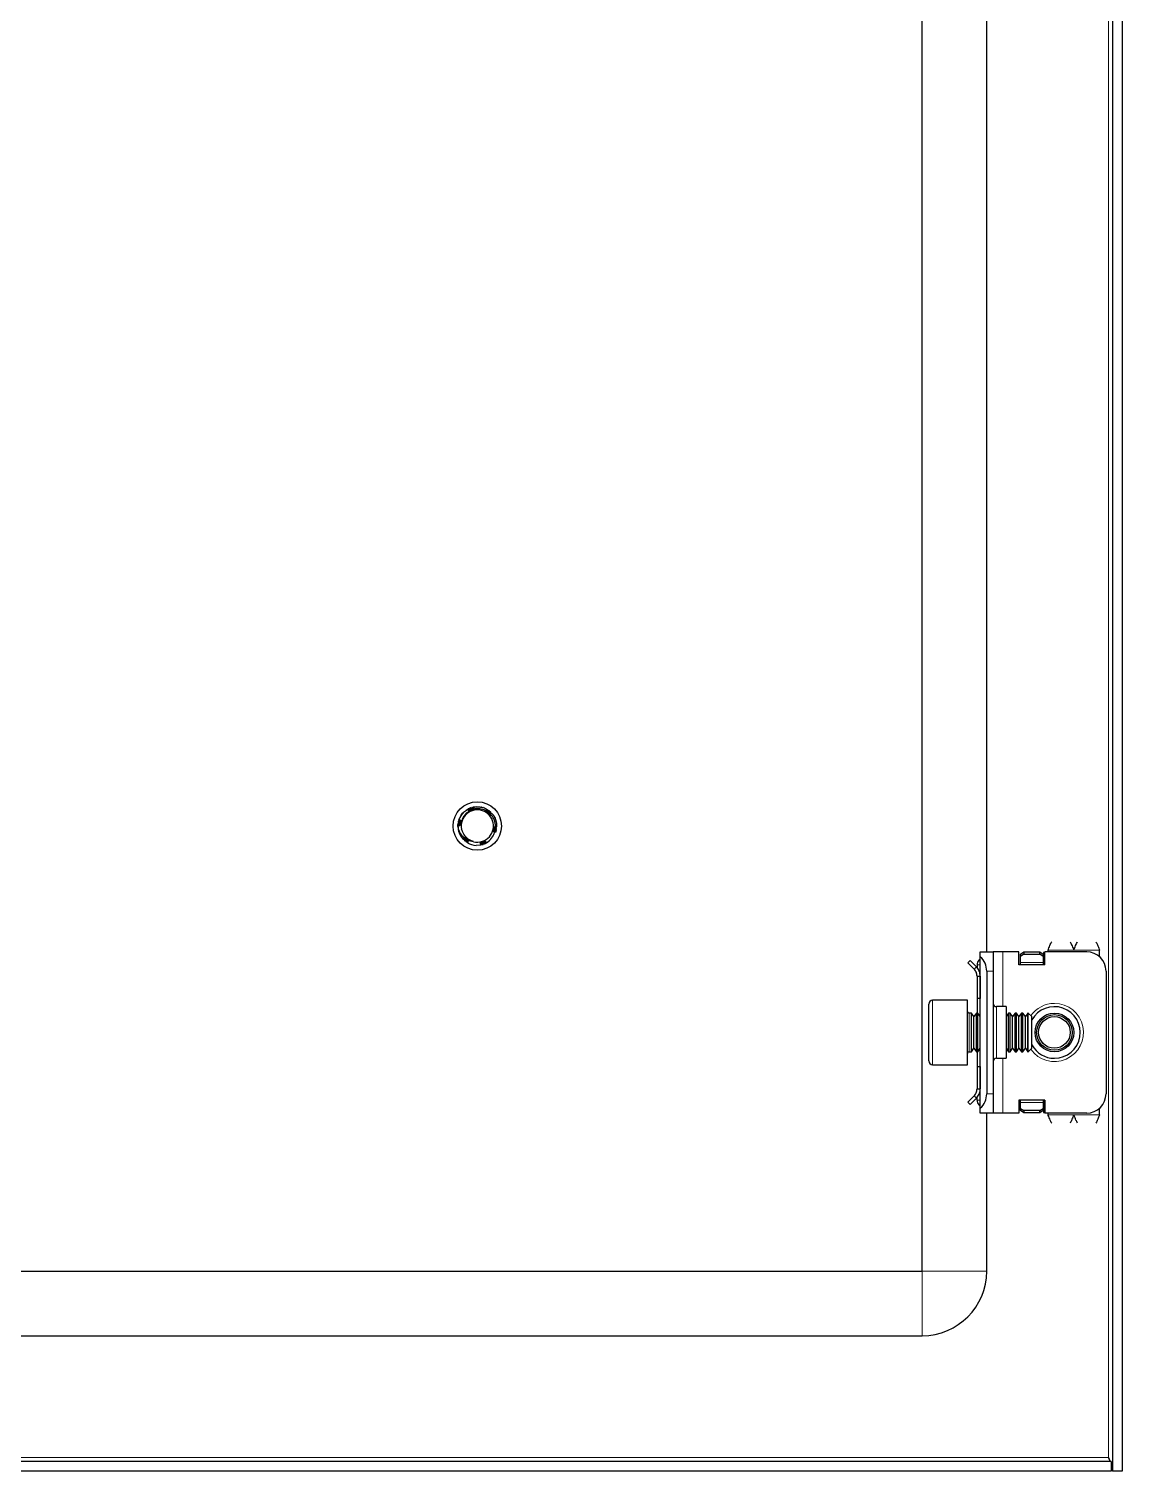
# Model space of a CAD drawing. Header units: millimetres. Extents: x 171 to 1290, y -693 to 1285.
# Drawn here: x 1119.9 to 1289.4, y -590.9 to -367.3 of the extents above; entities that cross this region are included whole.
import ezdxf

# ---------------------------------------------------------------- set-up
doc = ezdxf.new("R2010")
doc.units = ezdxf.units.MM

msp = doc.modelspace()

# ---------------------------------------------------------------- linework, layer by layer
at = {"color": 7, "linetype": 'Continuous', "lineweight": 25}
for p, q in [((1287.94, 1170.09), (1287.94, -590.91)), ((1289.44, 1170.09), (1289.44, -590.91)), ((1258.44, -559.91), (1258.44, 1139.09)), ((1268.44, -510.41), (1268.44, -35.41)), ((1186.66, -489.79), (1186.76, -489.61)), ((1186.67, -489.79), (1186.77, -489.6)), ((1187.17, -488.94), (1187.34, -488.82)), ((1187.9, -488.33), (1188.17, -488.21)), ((1188.84, -487.97), (1188.8, -487.98)), ((1188.99, -487.95), (1189.17, -487.92)), ((1189.98, -487.96), (1189.94, -487.95)), ((1190.16, -488), (1190.11, -487.99)), ((1190.34, -488.05), (1190.29, -488.03)), ((1190.51, -488.11), (1190.47, -488.09)), ((1190.87, -488.27), (1190.83, -488.25)), ((1190.87, -488.27), (1190.87, -488.38)), ((1190.87, -488.27), (1191.01, -488.39)), ((1191.05, -488.38), (1191.01, -488.35)), ((1191.22, -488.49), (1191.18, -488.47)), ((1191.38, -488.62), (1191.34, -488.59)), ((1191.53, -488.76), (1191.5, -488.73)), ((1191.66, -488.9), (1191.63, -488.86)), ((1186.44, -490.71), (1186.51, -490.4)), ((1186.44, -490.71), (1186.44, -490.76)), ((1186.44, -490.91), (1186.44, -490.91)), ((1186.47, -490.51), (1186.46, -490.56)), ((1186.5, -490.3), (1186.49, -490.35)), ((1186.55, -490.11), (1186.53, -490.16)), ((1186.6, -489.93), (1186.59, -489.97)), ((1187.15, -491.78), (1186.98, -491.37)), ((1192.25, -489.87), (1192.25, -489.86)), ((1192.35, -491.61), (1192.28, -491.85)), ((1192.31, -490.05), (1192.3, -490)), ((1192.3, -491.8), (1192.32, -491.76)), ((1192.36, -490.22), (1192.35, -490.18)), ((1192.35, -491.61), (1192.37, -491.57)), ((1192.4, -490.41), (1192.39, -490.36)), ((1192.4, -491.41), (1192.4, -491.37)), ((1192.44, -490.8), (1192.41, -491.04)), ((1192.42, -490.6), (1192.42, -490.55)), ((1192.42, -491.21), (1192.43, -491.16)), ((1192.44, -490.8), (1192.43, -490.75)), ((1192.44, -491), (1192.44, -490.95)), ((1187.28, -492.99), (1187.16, -492.86)), ((1187.17, -492.87), (1187.18, -492.89)), ((1187.28, -492.99), (1187.31, -493.02)), ((1187.42, -493.13), (1187.46, -493.16)), ((1187.58, -493.26), (1187.62, -493.29)), ((1187.74, -493.38), (1187.78, -493.41)), ((1189.24, -493.9), (1189.99, -493.83)), ((1190.13, -493.83), (1190.17, -493.82)), ((1190.32, -493.78), (1190.37, -493.76)), ((1190.51, -493.71), (1190.56, -493.69)), ((1190.89, -493.54), (1190.66, -493.62)), ((1190.7, -493.63), (1190.75, -493.61)), ((1191.06, -493.43), (1190.86, -493.55)), ((1190.88, -493.47), (1190.93, -493.51)), ((1190.89, -493.54), (1190.93, -493.51)), ((1265.88, -511.77), (1265.52, -512.12)), ((1266.85, -512.75), (1265.88, -511.77)), ((1267.23, -511.7), (1267.44, -511.5)), ((1267.44, -510.41), (1269.44, -510.41)), ((1267.44, -511.17), (1267.44, -510.41)), ((1267.44, -534.65), (1267.44, -511.17)), ((1269.44, -510.41), (1269.44, -513.41)), ((1270.94, -510.41), (1269.44, -510.41)), ((1273.44, -510.41), (1270.94, -510.41)), ((1273.44, -512.41), (1273.44, -510.41)), ((1273.69, -510.79), (1274.19, -510.43)), ((1274.19, -510.79), (1273.69, -511.14)), ((1273.69, -511.14), (1273.69, -510.79)), ((1273.69, -512.06), (1273.69, -511.14)), ((1274.19, -510.43), (1274.19, -510.79)), ((1274.19, -510.43), (1276.69, -510.43)), ((1274.19, -510.79), (1276.69, -510.79)), ((1276.69, -510.79), (1276.69, -510.43)), ((1276.69, -510.43), (1277.19, -510.79)), ((1277.19, -511.14), (1276.69, -510.79)), ((1277.19, -510.79), (1277.19, -511.14)), ((1277.19, -511.14), (1277.19, -512.06)), ((1277.24, -510.53), (1277.24, -512.41)), ((1277.44, -510.53), (1277.24, -510.53)), ((1277.44, -512.41), (1277.44, -510.41)), ((1283.94, -510.41), (1277.44, -510.41)), ((1277.94, -510.41), (1277.94, -510.16)), ((1285.94, -511.17), (1285.94, -510.16)), ((1266.5, -513.1), (1265.52, -512.12)), ((1266.5, -513.1), (1266.85, -512.75)), ((1266.94, -512.41), (1266.94, -512.8)), ((1266.94, -514.16), (1267.44, -514.16)), ((1266.94, -514.16), (1266.94, -517.66)), ((1267.44, -514.16), (1267.44, -517.66)), ((1268.44, -513.41), (1268.44, -532.41)), ((1269.44, -513.41), (1269.44, -532.41)), ((1277.44, -512.41), (1273.44, -512.41)), ((1273.69, -512.41), (1273.69, -512.06)), ((1277.19, -512.06), (1277.19, -512.41)), ((1286.94, -513.41), (1286.94, -532.41)), ((1259.44, -520.54), (1259.44, -518.51)), ((1265.44, -517.91), (1260.04, -517.91)), ((1265.44, -520.22), (1265.44, -517.91)), ((1267.44, -517.66), (1266.94, -517.66)), ((1266.94, -517.66), (1266.94, -519.91)), ((1259.44, -527.31), (1259.44, -520.54)), ((1265.44, -527.91), (1265.44, -520.22)), ((1266.05, -519.91), (1265.69, -519.91)), ((1266.44, -520.46), (1266.05, -519.91)), ((1266.05, -525.44), (1266.05, -519.91)), ((1266.83, -519.91), (1266.44, -520.46)), ((1266.44, -524.97), (1266.44, -520.46)), ((1267.05, -519.91), (1266.83, -519.91)), ((1266.83, -525.44), (1266.83, -519.91)), ((1267.44, -520.46), (1267.05, -519.91)), ((1267.05, -525.44), (1267.05, -519.91)), ((1271.44, -518.91), (1269.94, -518.91)), ((1271.44, -518.91), (1271.44, -526.91)), ((1271.83, -519.91), (1271.44, -520.46)), ((1272.05, -519.91), (1271.83, -519.91)), ((1271.83, -525.44), (1271.83, -519.91)), ((1272.44, -520.46), (1272.05, -519.91)), ((1272.05, -525.44), (1272.05, -519.91)), ((1272.83, -519.91), (1272.44, -520.46)), ((1272.44, -524.97), (1272.44, -520.46)), ((1273.05, -519.91), (1272.83, -519.91)), ((1272.83, -525.44), (1272.83, -519.91)), ((1273.44, -520.46), (1273.05, -519.91)), ((1273.05, -525.44), (1273.05, -519.91)), ((1273.83, -519.91), (1273.44, -520.46)), ((1273.44, -524.97), (1273.44, -520.46)), ((1274.05, -519.91), (1273.83, -519.91)), ((1273.83, -525.44), (1273.83, -519.91)), ((1274.44, -520.46), (1274.05, -519.91)), ((1274.05, -525.44), (1274.05, -519.91)), ((1274.83, -519.91), (1274.44, -520.46)), ((1274.44, -524.97), (1274.44, -520.46)), ((1274.88, -519.91), (1274.83, -519.91)), ((1274.83, -525.44), (1274.83, -519.91)), ((1275.44, -520.46), (1274.88, -519.91)), ((1274.88, -521.29), (1274.88, -519.91)), ((1275.44, -521.59), (1275.44, -520.46)), ((1274.88, -525.91), (1274.88, -521.29)), ((1275.44, -525.36), (1275.44, -521.59)), ((1266.05, -525.91), (1266.44, -525.36)), ((1266.44, -525.36), (1266.44, -524.97)), ((1266.44, -525.36), (1266.83, -525.91)), ((1267.05, -525.91), (1267.44, -525.36)), ((1271.44, -525.36), (1271.83, -525.91)), ((1272.05, -525.91), (1272.44, -525.36)), ((1272.44, -525.36), (1272.44, -524.97)), ((1272.44, -525.36), (1272.83, -525.91)), ((1273.05, -525.91), (1273.44, -525.36)), ((1273.44, -525.36), (1273.44, -524.97)), ((1273.44, -525.36), (1273.83, -525.91)), ((1274.05, -525.91), (1274.44, -525.36)), ((1274.44, -525.36), (1274.44, -524.97)), ((1274.44, -525.36), (1274.83, -525.91)), ((1274.88, -525.91), (1275.44, -525.36)), ((1265.69, -525.91), (1266.05, -525.91)), ((1266.05, -525.91), (1266.05, -525.44)), ((1266.83, -525.91), (1266.83, -525.44)), ((1266.83, -525.91), (1267.05, -525.91)), ((1266.94, -525.91), (1266.94, -528.16)), ((1267.05, -525.91), (1267.05, -525.44)), ((1269.94, -526.91), (1271.44, -526.91)), ((1271.83, -525.91), (1271.83, -525.44)), ((1271.83, -525.91), (1272.05, -525.91)), ((1272.05, -525.91), (1272.05, -525.44)), ((1272.83, -525.91), (1272.83, -525.44)), ((1272.83, -525.91), (1273.05, -525.91)), ((1273.05, -525.91), (1273.05, -525.44)), ((1273.83, -525.91), (1273.83, -525.44)), ((1273.83, -525.91), (1274.05, -525.91)), ((1274.05, -525.91), (1274.05, -525.44)), ((1274.83, -525.91), (1274.83, -525.44)), ((1274.83, -525.91), (1274.88, -525.91)), ((1260.04, -527.91), (1265.44, -527.91)), ((1266.94, -528.16), (1267.44, -528.16)), ((1266.94, -528.16), (1266.94, -531.66)), ((1267.44, -528.16), (1267.44, -531.66)), ((1266.94, -531.66), (1267.44, -531.66)), ((1266.5, -532.72), (1265.52, -533.7)), ((1265.88, -534.05), (1265.52, -533.7)), ((1266.85, -533.07), (1265.88, -534.05)), ((1266.5, -532.72), (1266.85, -533.07)), ((1266.94, -533.41), (1266.94, -532.95)), ((1267.44, -534.32), (1267.23, -534.12)), ((1269.44, -532.41), (1269.44, -535.41)), ((1277.44, -533.41), (1273.44, -533.41)), ((1273.44, -533.41), (1273.44, -535.41)), ((1273.69, -533.76), (1273.69, -533.41)), ((1273.69, -534.68), (1273.69, -533.76)), ((1277.19, -533.41), (1277.19, -533.76)), ((1277.19, -533.76), (1277.19, -534.68)), ((1277.24, -533.41), (1277.24, -535.29)), ((1277.44, -533.41), (1277.44, -535.41)), ((1267.44, -535.41), (1267.44, -534.65)), ((1269.44, -535.41), (1267.44, -535.41)), ((1268.44, -559.91), (1268.44, -535.41)), ((1270.94, -535.41), (1269.44, -535.41)), ((1273.44, -535.41), (1270.94, -535.41)), ((1273.69, -534.68), (1274.19, -535.03)), ((1273.69, -535.03), (1273.69, -534.68)), ((1274.19, -535.38), (1273.69, -535.03)), ((1276.69, -535.03), (1274.19, -535.03)), ((1274.19, -535.03), (1274.19, -535.38)), ((1276.69, -535.38), (1274.19, -535.38)), ((1276.69, -535.03), (1277.19, -534.68)), ((1276.69, -535.38), (1276.69, -535.03)), ((1277.19, -535.03), (1276.69, -535.38)), ((1277.19, -534.68), (1277.19, -535.03)), ((1277.24, -535.29), (1277.44, -535.29)), ((1283.94, -535.41), (1277.44, -535.41)), ((1277.94, -535.66), (1277.94, -535.41)), ((1285.94, -535.66), (1285.94, -534.65)), ((974.44, -559.91), (1258.44, -559.91)), ((974.44, -569.91), (1258.44, -569.91)), ((1287.74, -589.41), (945.14, -589.41)), ((1287.34, -588.81), (1287.58, -589.41)), ((1287.74, -589.41), (1287.74, -590.91)), ((1287.74, -590.91), (945.14, -590.91)), ((1289.44, -590.91), (1287.94, -590.91))]:
    msp.add_line(p, q, dxfattribs=at)
at = {"color": 8, "linetype": 'Continuous', "lineweight": 18}
for p, q in [((1287.34, 1167.99), (1287.34, -588.81)), ((1267.44, -511.91), (1267.23, -511.7)), ((1270.94, -510.41), (1270.94, -518.91)), ((1277.94, -510.16), (1281.94, -510.16)), ((1285.94, -510.16), (1281.94, -510.16)), ((1267.44, -512.41), (1266.94, -512.41)), ((1269.44, -513.41), (1268.44, -513.41)), ((1277.19, -512.06), (1273.69, -512.06)), ((1260.04, -517.91), (1260.04, -520.22)), ((1260.04, -520.22), (1260.04, -527.91)), ((1265.69, -519.91), (1265.69, -525.91)), ((1269.94, -518.91), (1269.94, -526.91)), ((1270.94, -526.91), (1270.94, -535.41)), ((1267.44, -533.41), (1266.94, -533.41)), ((1267.44, -533.91), (1267.23, -534.12)), ((1268.44, -532.41), (1269.44, -532.41)), ((1273.69, -533.76), (1277.19, -533.76)), ((1281.94, -535.66), (1277.94, -535.66)), ((1285.94, -535.66), (1281.94, -535.66)), ((1258.44, -559.91), (1258.44, -569.91)), ((1258.44, -559.91), (1268.44, -559.91)), ((1287.34, -588.81), (945.54, -588.81))]:
    msp.add_line(p, q, dxfattribs=at)
at = {"color": 7, "linetype": 'Continuous', "lineweight": 25}
for centre, radius in [((1189.44, -490.91), 3.75), ((1278.94, -522.91), 3), ((1278.94, -522.91), 2.76), ((1278.94, -522.91), 2.45)]:
    msp.add_circle(centre, radius, dxfattribs=at)
for centre, radius, start, end in [((1189.44, -490.91), 2.5, 108.5944, 168.5944), ((1189.44, -490.91), 2.5, 48.5944, 108.5944), ((1189.44, -490.91), 2.5, 348.5944, 48.5944), ((1189.44, -490.91), 3, 180, 220.7437), ((1189.44, -490.91), 2.5, 168.5944, 190.5165), ((1189.44, -490.91), 2.5, 288.5944, 348.5944), ((1189.44, -490.91), 3, 239.9286, 266.2193), ((1189.44, -490.91), 2.5, 255.8881, 288.5944), ((1267.94, -512.41), 1, 135, 180), ((1265.44, -513.41), 3, 360, 48.1897), ((1283.94, -513.41), 3, 360, 90), ((1260.04, -518.51), 0.6, 90, 180), ((1269.94, -518.41), 0.5, 180, 270), ((1265.69, -519.66), 0.25, 180, 270), ((1278.94, -522.91), 4, 270, 151.045), ((1278.94, -522.91), 4, 208.955, 270), ((1260.04, -527.31), 0.6, 180, 270), ((1265.69, -526.16), 0.25, 90, 180), ((1269.94, -527.41), 0.5, 90, 180), ((1267.94, -533.41), 1, 180, 225), ((1265.44, -532.41), 3, 311.8103, 360), ((1283.94, -532.41), 3, 270, 360), ((1258.44, -559.91), 10, 270, 0)]:
    msp.add_arc(centre, radius, start, end, dxfattribs=at)
at = {"color": 8, "linetype": 'Continuous', "lineweight": 18}
for start, end in [(215.4622, 90), (90, 144.5378)]:
    msp.add_arc((1278.94, -522.91), 4.5, start, end, dxfattribs=at)
at = {"color": 7, "linetype": 'Continuous', "lineweight": 25}
for points, knots in [([(1186.6, -489.93), (1186.81, -489.5), (1187.13, -488.86), (1187.71, -488.46), (1187.92, -488.33)], [0, 0, 0, 0, 0.657042, 1, 1, 1, 1]), ([(1186.68, -489.8), (1186.69, -489.74), (1186.72, -489.61), (1186.79, -489.5), (1186.82, -489.44)], [0, 0, 0, 0, 0.462482, 1, 1, 1, 1]), ([(1186.81, -489.52), (1186.83, -489.45), (1186.91, -489.24), (1187.08, -489.08), (1187.19, -488.97)], [0, 0, 0, 0, 0.333789, 1, 1, 1, 1]), ([(1186.89, -489.39), (1186.91, -489.34), (1187.01, -489.04), (1187.26, -488.83), (1187.46, -488.65)], [0, 0, 0, 0, 0.171865, 1, 1, 1, 1]), ([(1188.28, -488.55), (1188.21, -488.59), (1187.89, -488.77), (1187.4, -489.24), (1187.09, -489.82), (1187, -490.16), (1186.99, -490.22)], [0, 0, 0, 0, 0.104785, 0.513079, 0.918136, 1, 1, 1, 1]), ([(1187.17, -488.94), (1187.17, -488.95), (1187.15, -488.97), (1187.14, -488.99), (1187.13, -489)], [0, 0, 0, 0, 0.296796, 1, 1, 1, 1]), ([(1187.3, -488.81), (1187.29, -488.81), (1187.28, -488.82), (1187.27, -488.84), (1187.27, -488.84)], [0, 0, 0, 0, 0.4842322, 1, 1, 1, 1]), ([(1187.43, -488.68), (1187.43, -488.69), (1187.41, -488.7), (1187.4, -488.71), (1187.4, -488.71)], [0, 0, 0, 0, 0.485158, 1, 1, 1, 1]), ([(1187.58, -488.56), (1187.57, -488.56), (1187.56, -488.57), (1187.55, -488.58), (1187.54, -488.59)], [0, 0, 0, 0, 0.484546, 1, 1, 1, 1]), ([(1187.73, -488.44), (1187.73, -488.45), (1187.71, -488.46), (1187.7, -488.46), (1187.69, -488.47)], [0, 0, 0, 0, 0.482687, 1, 1, 1, 1]), ([(1187.73, -488.44), (1187.74, -488.43), (1187.79, -488.4), (1187.85, -488.38), (1187.89, -488.36)], [0, 0, 0, 0, 0.230751, 1, 1, 1, 1]), ([(1187.9, -488.33), (1187.89, -488.34), (1187.88, -488.35), (1187.87, -488.35), (1187.86, -488.36)], [0, 0, 0, 0, 0.480194, 1, 1, 1, 1]), ([(1187.9, -488.33), (1187.93, -488.35), (1187.99, -488.39), (1188.06, -488.46), (1188.1, -488.51), (1188.11, -488.53)], [0, 0, 0, 0, 0.362858, 0.693435, 1, 1, 1, 1]), ([(1188.26, -488.59), (1188.25, -488.59), (1188.21, -488.58), (1188.14, -488.55), (1188.06, -488.5), (1187.98, -488.43), (1187.94, -488.36), (1187.92, -488.33)], [0, 0, 0, 0, 0.084477, 0.253367, 0.470159, 0.686909, 1, 1, 1, 1]), ([(1188.08, -488.23), (1188.07, -488.24), (1188.06, -488.25), (1188.04, -488.25), (1188.04, -488.26)], [0, 0, 0, 0, 0.477867, 1, 1, 1, 1]), ([(1188.19, -488.54), (1188.19, -488.52), (1188.18, -488.47), (1188.15, -488.4), (1188.1, -488.32), (1188.06, -488.28), (1188.04, -488.26)], [0, 0, 0, 0, 0.154183, 0.462567, 0.728091, 1, 1, 1, 1]), ([(1188.08, -488.23), (1188.11, -488.26), (1188.17, -488.29), (1188.23, -488.37), (1188.28, -488.45), (1188.31, -488.51), (1188.31, -488.55), (1188.31, -488.56)], [0, 0, 0, 0, 0.260762, 0.494805, 0.723794, 0.94279, 1, 1, 1, 1]), ([(1188.27, -488.15), (1188.26, -488.15), (1188.25, -488.16), (1188.23, -488.16), (1188.22, -488.17)], [0, 0, 0, 0, 0.4764859, 1, 1, 1, 1]), ([(1188.36, -488.56), (1188.36, -488.55), (1188.36, -488.49), (1188.35, -488.41), (1188.32, -488.32), (1188.28, -488.24), (1188.24, -488.19), (1188.22, -488.17)], [0, 0, 0, 0, 0.114393, 0.350182, 0.585971, 0.790611, 1, 1, 1, 1]), ([(1188.27, -488.15), (1188.29, -488.14), (1188.35, -488.11), (1188.42, -488.1), (1188.46, -488.09)], [0, 0, 0, 0, 0.301025, 1, 1, 1, 1]), ([(1188.27, -488.15), (1188.3, -488.17), (1188.35, -488.22), (1188.4, -488.29), (1188.44, -488.38), (1188.46, -488.46), (1188.47, -488.52), (1188.46, -488.56), (1188.46, -488.57)], [0, 0, 0, 0, 0.218347, 0.41099, 0.598711, 0.777744, 0.945667, 1, 1, 1, 1]), ([(1188.64, -488.54), (1188.63, -488.54), (1188.58, -488.56), (1188.5, -488.57), (1188.4, -488.57), (1188.33, -488.56), (1188.29, -488.55), (1188.28, -488.55)], [0, 0, 0, 0, 0.099011, 0.388276, 0.61301, 0.895384, 1, 1, 1, 1]), ([(1188.46, -488.07), (1188.45, -488.08), (1188.44, -488.08), (1188.42, -488.09), (1188.41, -488.09)], [0, 0, 0, 0, 0.476579, 1, 1, 1, 1]), ([(1188.49, -488.57), (1188.49, -488.57), (1188.51, -488.53), (1188.51, -488.46), (1188.51, -488.36), (1188.5, -488.26), (1188.47, -488.17), (1188.43, -488.12), (1188.41, -488.09)], [0, 0, 0, 0, 0.019058, 0.219488, 0.419831, 0.620151, 0.807785, 1, 1, 1, 1]), ([(1188.46, -488.07), (1188.49, -488.1), (1188.53, -488.15), (1188.58, -488.23), (1188.6, -488.32), (1188.61, -488.4), (1188.61, -488.47), (1188.59, -488.51), (1188.59, -488.53)], [0, 0, 0, 0, 0.213002, 0.396975, 0.575181, 0.744364, 0.902779, 1, 1, 1, 1]), ([(1188.65, -488.01), (1188.65, -488.02), (1188.63, -488.02), (1188.62, -488.02), (1188.61, -488.03)], [0, 0, 0, 0, 0.4789775, 1, 1, 1, 1]), ([(1188.61, -488.53), (1188.62, -488.5), (1188.65, -488.45), (1188.66, -488.36), (1188.67, -488.27), (1188.66, -488.16), (1188.63, -488.08), (1188.61, -488.03)], [0, 0, 0, 0, 0.147065, 0.321231, 0.495346, 0.669443, 1, 1, 1, 1]), ([(1188.91, -488.31), (1188.9, -488.32), (1188.88, -488.37), (1188.82, -488.45), (1188.72, -488.51), (1188.66, -488.53), (1188.64, -488.54)], [0, 0, 0, 0, 0.153621, 0.528305, 0.811762, 1, 1, 1, 1]), ([(1188.65, -488.01), (1188.67, -488.04), (1188.71, -488.1), (1188.74, -488.19), (1188.75, -488.27), (1188.75, -488.35), (1188.73, -488.43), (1188.71, -488.48), (1188.69, -488.51), (1188.68, -488.52)], [0, 0, 0, 0, 0.195461, 0.359649, 0.517607, 0.666788, 0.806268, 0.936243, 1, 1, 1, 1]), ([(1188.73, -488.47), (1188.73, -488.47), (1188.76, -488.43), (1188.79, -488.34), (1188.82, -488.23), (1188.82, -488.14), (1188.82, -488.06), (1188.8, -488.01), (1188.8, -487.98)], [0, 0, 0, 0, 0.001313, 0.309582, 0.493731, 0.677835, 0.837663, 1, 1, 1, 1]), ([(1188.76, -488.48), (1188.79, -488.46), (1188.84, -488.42), (1188.88, -488.35), (1188.9, -488.32), (1188.91, -488.31)], [0, 0, 0, 0, 0.41332, 0.833507, 1, 1, 1, 1]), ([(1188.84, -487.97), (1188.85, -488), (1188.88, -488.05), (1188.89, -488.13), (1188.89, -488.22), (1188.88, -488.29), (1188.85, -488.38), (1188.8, -488.44), (1188.77, -488.47)], [0, 0, 0, 0, 0.162579, 0.32416, 0.478216, 0.623372, 0.759205, 1, 1, 1, 1]), ([(1188.84, -487.97), (1188.87, -487.96), (1189.19, -487.9), (1189.83, -487.89), (1190.49, -488.07), (1190.82, -488.25), (1190.89, -488.28)], [0, 0, 0, 0, 0.044285, 0.46488, 0.894202, 1, 1, 1, 1]), ([(1190.88, -488.59), (1190.82, -488.56), (1190.49, -488.38), (1189.82, -488.2), (1189.2, -488.23), (1188.91, -488.31), (1188.91, -488.31)], [0, 0, 0, 0, 0.102158, 0.551599, 0.99962, 1, 1, 1, 1]), ([(1189.27, -487.94), (1189.34, -487.93), (1189.51, -487.9), (1189.68, -487.92), (1189.78, -487.93)], [0, 0, 0, 0, 0.399625, 1, 1, 1, 1]), ([(1189.93, -487.97), (1189.98, -487.97), (1190.14, -487.98), (1190.28, -488.03), (1190.37, -488.06)], [0, 0, 0, 0, 0.3533163, 1, 1, 1, 1]), ([(1190.81, -488.57), (1190.8, -488.56), (1190.8, -488.53), (1190.81, -488.46), (1190.84, -488.37), (1190.87, -488.31), (1190.89, -488.28)], [0, 0, 0, 0, 0.058255, 0.305509, 0.64716, 1, 1, 1, 1]), ([(1191.09, -489.03), (1191.08, -489.03), (1191.05, -488.99), (1191, -488.93), (1190.95, -488.85), (1190.91, -488.76), (1190.89, -488.67), (1190.89, -488.62), (1190.88, -488.59)], [0, 0, 0, 0, 0.066273, 0.267344, 0.423096, 0.618734, 0.814089, 1, 1, 1, 1]), ([(1190.89, -488.59), (1190.91, -488.57), (1190.94, -488.52), (1190.98, -488.44), (1191, -488.38), (1191.01, -488.35)], [0, 0, 0, 0, 0.351509, 0.671861, 1, 1, 1, 1]), ([(1191.05, -488.38), (1191.04, -488.41), (1191.04, -488.48), (1191.01, -488.58), (1190.97, -488.66), (1190.93, -488.71), (1190.91, -488.73), (1190.91, -488.73)], [0, 0, 0, 0, 0.275174, 0.522846, 0.765225, 0.99702, 1, 1, 1, 1]), ([(1190.92, -488.78), (1190.93, -488.77), (1190.97, -488.75), (1191.04, -488.7), (1191.1, -488.63), (1191.15, -488.55), (1191.17, -488.49), (1191.18, -488.47)], [0, 0, 0, 0, 0.084965, 0.329338, 0.573716, 0.784411, 1, 1, 1, 1]), ([(1191.22, -488.49), (1191.21, -488.53), (1191.2, -488.6), (1191.16, -488.69), (1191.11, -488.76), (1191.05, -488.82), (1191, -488.86), (1190.97, -488.87), (1190.97, -488.87)], [0, 0, 0, 0, 0.222831, 0.420099, 0.612409, 0.79585, 0.967895, 1, 1, 1, 1]), ([(1190.98, -488.9), (1190.98, -488.9), (1191.02, -488.89), (1191.08, -488.86), (1191.17, -488.81), (1191.24, -488.75), (1191.3, -488.67), (1191.33, -488.62), (1191.34, -488.59)], [0, 0, 0, 0, 0.002693, 0.20821, 0.413641, 0.619057, 0.807274, 1, 1, 1, 1]), ([(1191.38, -488.62), (1191.37, -488.66), (1191.35, -488.72), (1191.3, -488.8), (1191.24, -488.87), (1191.18, -488.92), (1191.12, -488.96), (1191.08, -488.96), (1191.07, -488.96)], [0, 0, 0, 0, 0.219212, 0.409339, 0.593597, 0.768568, 0.932394, 1, 1, 1, 1]), ([(1191.08, -488.99), (1191.12, -488.98), (1191.18, -488.97), (1191.27, -488.93), (1191.36, -488.88), (1191.44, -488.81), (1191.48, -488.76), (1191.5, -488.73)], [0, 0, 0, 0, 0.190996, 0.383798, 0.576553, 0.78528, 1, 1, 1, 1]), ([(1191.54, -489.11), (1191.53, -489.12), (1191.51, -489.13), (1191.45, -489.15), (1191.36, -489.16), (1191.26, -489.14), (1191.16, -489.09), (1191.11, -489.05), (1191.09, -489.03)], [0, 0, 0, 0, 0.045866, 0.230744, 0.387461, 0.658246, 0.861978, 1, 1, 1, 1]), ([(1191.53, -488.76), (1191.52, -488.79), (1191.49, -488.85), (1191.43, -488.92), (1191.36, -488.98), (1191.29, -489.02), (1191.22, -489.04), (1191.17, -489.04), (1191.15, -489.04)], [0, 0, 0, 0, 0.211659, 0.390361, 0.562352, 0.724819, 0.876696, 1, 1, 1, 1]), ([(1191.17, -489.06), (1191.18, -489.06), (1191.25, -489.07), (1191.35, -489.05), (1191.46, -489.01), (1191.55, -488.95), (1191.6, -488.9), (1191.63, -488.86)], [0, 0, 0, 0, 0.046579, 0.362688, 0.551736, 0.740753, 1, 1, 1, 1]), ([(1191.18, -489.1), (1191.21, -489.11), (1191.27, -489.13), (1191.36, -489.14), (1191.45, -489.13), (1191.51, -489.12), (1191.54, -489.11)], [0, 0, 0, 0, 0.251795, 0.502165, 0.752314, 1, 1, 1, 1]), ([(1191.66, -488.9), (1191.65, -488.92), (1191.61, -488.97), (1191.55, -489.03), (1191.48, -489.07), (1191.41, -489.1), (1191.33, -489.12), (1191.27, -489.12), (1191.23, -489.11), (1191.22, -489.1)], [0, 0, 0, 0, 0.169226, 0.337427, 0.497935, 0.649179, 0.790582, 0.922688, 1, 1, 1, 1]), ([(1192.27, -490.95), (1192.27, -490.88), (1192.25, -490.48), (1192.08, -489.81), (1191.71, -489.34), (1191.54, -489.11)], [0, 0, 0, 0, 0.108003, 0.585763, 1, 1, 1, 1]), ([(1191.66, -488.9), (1191.79, -489.05), (1192.07, -489.4), (1192.36, -490.06), (1192.41, -490.57), (1192.44, -490.82)], [0, 0, 0, 0, 0.274163, 0.639603, 1, 1, 1, 1]), ([(1191.75, -489.03), (1191.79, -489.07), (1191.93, -489.2), (1192.02, -489.37), (1192.09, -489.5)], [0, 0, 0, 0, 0.2887074, 1, 1, 1, 1]), ([(1192.13, -489.61), (1192.15, -489.64), (1192.24, -489.78), (1192.28, -489.94), (1192.32, -490.07)], [0, 0, 0, 0, 0.192577, 1, 1, 1, 1]), ([(1186.44, -490.92), (1186.44, -490.87), (1186.43, -490.79), (1186.45, -490.71), (1186.46, -490.69)], [0, 0, 0, 0, 0.6598587, 1, 1, 1, 1]), ([(1186.93, -490.62), (1186.92, -490.63), (1186.91, -490.67), (1186.86, -490.72), (1186.81, -490.77), (1186.75, -490.82), (1186.67, -490.86), (1186.58, -490.89), (1186.51, -490.91), (1186.46, -490.91), (1186.44, -490.91)], [0, 0, 0, 0, 0.060221, 0.18113, 0.301988, 0.42281, 0.589437, 0.75603, 0.87711, 1, 1, 1, 1]), ([(1186.44, -490.71), (1186.48, -490.7), (1186.54, -490.67), (1186.64, -490.65), (1186.73, -490.65), (1186.81, -490.67), (1186.86, -490.69), (1186.88, -490.7)], [0, 0, 0, 0, 0.2350388, 0.4455322, 0.6512681, 0.8478535, 1, 1, 1, 1]), ([(1186.8, -490.78), (1186.77, -490.77), (1186.71, -490.75), (1186.62, -490.74), (1186.53, -490.74), (1186.47, -490.76), (1186.44, -490.76)], [0, 0, 0, 0, 0.237597, 0.516729, 0.755527, 1, 1, 1, 1]), ([(1186.44, -490.92), (1186.47, -490.9), (1186.53, -490.87), (1186.62, -490.84), (1186.68, -490.84), (1186.71, -490.84)], [0, 0, 0, 0, 0.371226, 0.708872, 1, 1, 1, 1]), ([(1187.37, -492.69), (1187.34, -492.67), (1187.1, -492.45), (1186.75, -491.99), (1186.51, -491.38), (1186.46, -491.03), (1186.44, -490.91)], [0, 0, 0, 0, 0.050685, 0.485619, 0.826643, 1, 1, 1, 1]), ([(1186.9, -490.67), (1186.88, -490.65), (1186.82, -490.61), (1186.73, -490.57), (1186.64, -490.55), (1186.55, -490.54), (1186.49, -490.55), (1186.46, -490.56)], [0, 0, 0, 0, 0.189173, 0.404697, 0.62022, 0.807935, 1, 1, 1, 1]), ([(1186.47, -490.51), (1186.5, -490.5), (1186.56, -490.47), (1186.66, -490.47), (1186.75, -490.48), (1186.83, -490.5), (1186.89, -490.53), (1186.92, -490.56), (1186.93, -490.57)], [0, 0, 0, 0, 0.214065, 0.402363, 0.585629, 0.760234, 0.923894, 1, 1, 1, 1]), ([(1186.96, -490.56), (1186.95, -490.55), (1186.92, -490.51), (1186.86, -490.46), (1186.77, -490.41), (1186.68, -490.37), (1186.59, -490.35), (1186.52, -490.35), (1186.49, -490.35)], [0, 0, 0, 0, 0.069872, 0.258455, 0.446951, 0.635422, 0.81547, 1, 1, 1, 1]), ([(1186.5, -490.3), (1186.51, -490.25), (1186.52, -490.17), (1186.56, -490.1), (1186.57, -490.07)], [0, 0, 0, 0, 0.657988, 1, 1, 1, 1]), ([(1186.5, -490.3), (1186.54, -490.3), (1186.6, -490.28), (1186.7, -490.29), (1186.78, -490.31), (1186.86, -490.35), (1186.92, -490.39), (1186.95, -490.42), (1186.96, -490.44)], [0, 0, 0, 0, 0.208898, 0.388587, 0.562428, 0.727295, 0.881578, 1, 1, 1, 1]), ([(1186.97, -490.41), (1186.95, -490.39), (1186.92, -490.35), (1186.86, -490.29), (1186.79, -490.24), (1186.71, -490.2), (1186.62, -490.17), (1186.56, -490.16), (1186.53, -490.16)], [0, 0, 0, 0, 0.137266, 0.30795, 0.478578, 0.649185, 0.822833, 1, 1, 1, 1]), ([(1186.55, -490.11), (1186.58, -490.11), (1186.64, -490.11), (1186.72, -490.12), (1186.8, -490.15), (1186.87, -490.2), (1186.93, -490.25), (1186.97, -490.3), (1186.99, -490.34), (1186.99, -490.36)], [0, 0, 0, 0, 0.165667, 0.330522, 0.488809, 0.638525, 0.778629, 0.909213, 1, 1, 1, 1]), ([(1186.97, -490.27), (1186.96, -490.26), (1186.94, -490.22), (1186.89, -490.15), (1186.82, -490.08), (1186.74, -490.03), (1186.66, -489.99), (1186.61, -489.98), (1186.59, -489.97)], [0, 0, 0, 0, 0.076151, 0.276704, 0.47712, 0.677473, 0.837574, 1, 1, 1, 1]), ([(1186.6, -489.93), (1186.63, -489.93), (1186.69, -489.94), (1186.77, -489.97), (1186.84, -490.01), (1186.9, -490.07), (1186.94, -490.12), (1186.97, -490.19), (1186.99, -490.24), (1187, -490.28), (1187, -490.29)], [0, 0, 0, 0, 0.1540267, 0.3070949, 0.4528616, 0.5901228, 0.718565, 0.8388555, 0.9524699, 1, 1, 1, 1]), ([(1186.93, -490.58), (1186.92, -490.68), (1186.91, -490.95), (1186.95, -491.21), (1186.98, -491.37)], [0, 0, 0, 0, 0.408521, 1, 1, 1, 1]), ([(1186.99, -490.42), (1186.99, -490.42), (1186.98, -490.47), (1186.96, -490.52), (1186.93, -490.57), (1186.93, -490.58)], [0, 0, 0, 0, 0.157682, 0.80304, 1, 1, 1, 1]), ([(1186.99, -490.22), (1186.99, -490.25), (1187, -490.32), (1186.99, -490.38), (1186.99, -490.42)], [0, 0, 0, 0, 0.544473, 1, 1, 1, 1]), ([(1188.43, -493.14), (1188.36, -493.11), (1188.04, -492.95), (1187.52, -492.53), (1187.27, -492.03), (1187.15, -491.78)], [0, 0, 0, 0, 0.130652, 0.560007, 1, 1, 1, 1]), ([(1191.87, -491.48), (1191.88, -491.51), (1191.89, -491.57), (1191.93, -491.66), (1191.98, -491.73), (1192.04, -491.8), (1192.09, -491.85), (1192.13, -491.87), (1192.14, -491.88)], [0, 0, 0, 0, 0.182737, 0.363423, 0.543947, 0.724373, 0.904747, 1, 1, 1, 1]), ([(1192.14, -491.88), (1192.14, -491.88), (1192.11, -491.87), (1192.05, -491.84), (1191.99, -491.79), (1191.94, -491.74), (1191.9, -491.66), (1191.88, -491.56), (1191.88, -491.46), (1191.89, -491.41), (1191.89, -491.4)], [0, 0, 0, 0, 0.022761, 0.192243, 0.346896, 0.477535, 0.588677, 0.783334, 0.968624, 1, 1, 1, 1]), ([(1192.3, -491.8), (1192.27, -491.8), (1192.21, -491.8), (1192.13, -491.77), (1192.06, -491.74), (1191.99, -491.69), (1191.94, -491.63), (1191.9, -491.57), (1191.88, -491.53), (1191.88, -491.5), (1191.88, -491.5)], [0, 0, 0, 0, 0.1598118, 0.3187112, 0.4706482, 0.6140129, 0.7481309, 0.8733873, 0.9910826, 1, 1, 1, 1]), ([(1191.89, -491.4), (1191.9, -491.37), (1191.92, -491.3), (1191.97, -491.2), (1192.04, -491.11), (1192.1, -491.05), (1192.17, -491), (1192.23, -490.97), (1192.27, -490.95), (1192.27, -490.95)], [0, 0, 0, 0, 0.125166, 0.336769, 0.488675, 0.640371, 0.791962, 0.943503, 1, 1, 1, 1]), ([(1191.89, -491.45), (1191.9, -491.47), (1191.93, -491.51), (1191.98, -491.58), (1192.06, -491.65), (1192.14, -491.7), (1192.23, -491.74), (1192.29, -491.75), (1192.32, -491.76)], [0, 0, 0, 0, 0.112687, 0.266978, 0.464332, 0.661607, 0.829157, 1, 1, 1, 1]), ([(1192.35, -491.61), (1192.32, -491.62), (1192.25, -491.63), (1192.16, -491.61), (1192.08, -491.59), (1192.01, -491.55), (1191.95, -491.5), (1191.92, -491.46), (1191.9, -491.44)], [0, 0, 0, 0, 0.207037, 0.38272, 0.55212, 0.712365, 0.86221, 1, 1, 1, 1]), ([(1192.4, -491.41), (1192.36, -491.42), (1192.3, -491.44), (1192.2, -491.44), (1192.11, -491.43), (1192.03, -491.4), (1191.97, -491.36), (1191.93, -491.32), (1191.92, -491.31)], [0, 0, 0, 0, 0.205811, 0.38496, 0.558827, 0.724121, 0.878934, 1, 1, 1, 1]), ([(1191.93, -491.36), (1191.95, -491.38), (1192, -491.43), (1192.08, -491.49), (1192.17, -491.53), (1192.26, -491.56), (1192.33, -491.56), (1192.37, -491.57)], [0, 0, 0, 0, 0.183111, 0.381533, 0.579913, 0.787111, 1, 1, 1, 1]), ([(1191.96, -491.23), (1191.99, -491.25), (1192.04, -491.29), (1192.13, -491.33), (1192.22, -491.36), (1192.31, -491.37), (1192.37, -491.37), (1192.4, -491.37)], [0, 0, 0, 0, 0.19243, 0.403622, 0.614801, 0.805152, 1, 1, 1, 1]), ([(1192.42, -491.21), (1192.39, -491.22), (1192.33, -491.25), (1192.23, -491.26), (1192.14, -491.26), (1192.05, -491.23), (1192, -491.22), (1191.98, -491.2), (1191.98, -491.2)], [0, 0, 0, 0, 0.227908, 0.430276, 0.627707, 0.816134, 0.99284, 1, 1, 1, 1]), ([(1192.04, -491.11), (1192.05, -491.11), (1192.08, -491.13), (1192.16, -491.16), (1192.25, -491.18), (1192.34, -491.18), (1192.4, -491.17), (1192.43, -491.16)], [0, 0, 0, 0, 0.050156, 0.304513, 0.55888, 0.776903, 1, 1, 1, 1]), ([(1192.44, -491), (1192.4, -491.02), (1192.34, -491.05), (1192.25, -491.07), (1192.16, -491.08), (1192.11, -491.07), (1192.09, -491.07)], [0, 0, 0, 0, 0.293779, 0.558982, 0.818494, 1, 1, 1, 1]), ([(1192.21, -490.98), (1192.23, -490.98), (1192.28, -490.99), (1192.35, -490.98), (1192.41, -490.96), (1192.44, -490.95)], [0, 0, 0, 0, 0.236131, 0.613435, 1, 1, 1, 1]), ([(1192.31, -491.74), (1192.31, -491.76), (1192.3, -491.83), (1192.27, -491.88), (1192.26, -491.91)], [0, 0, 0, 0, 0.405617, 1, 1, 1, 1]), ([(1192.33, -490.17), (1192.34, -490.21), (1192.4, -490.36), (1192.42, -490.52), (1192.43, -490.64)], [0, 0, 0, 0, 0.28291, 1, 1, 1, 1]), ([(1187.17, -492.87), (1187.18, -492.84), (1187.21, -492.8), (1187.28, -492.74), (1187.33, -492.71), (1187.36, -492.69), (1187.37, -492.69)], [0, 0, 0, 0, 0.315056, 0.630194, 0.945514, 1, 1, 1, 1]), ([(1187.73, -492.74), (1187.7, -492.73), (1187.64, -492.72), (1187.56, -492.72), (1187.48, -492.73), (1187.39, -492.75), (1187.29, -492.8), (1187.22, -492.85), (1187.18, -492.89)], [0, 0, 0, 0, 0.149407, 0.278563, 0.407661, 0.536722, 0.727045, 1, 1, 1, 1]), ([(1187.28, -492.99), (1187.29, -492.96), (1187.32, -492.91), (1187.38, -492.85), (1187.45, -492.8), (1187.52, -492.76), (1187.59, -492.74), (1187.67, -492.73), (1187.72, -492.74), (1187.74, -492.75)], [0, 0, 0, 0, 0.159446, 0.318034, 0.469983, 0.61348, 0.747649, 0.872856, 1, 1, 1, 1]), ([(1187.79, -492.79), (1187.79, -492.79), (1187.75, -492.79), (1187.69, -492.8), (1187.6, -492.81), (1187.52, -492.85), (1187.44, -492.89), (1187.37, -492.95), (1187.33, -493), (1187.31, -493.02)], [0, 0, 0, 0, 0.018281, 0.175639, 0.332896, 0.490097, 0.647274, 0.821632, 1, 1, 1, 1]), ([(1187.37, -492.69), (1187.39, -492.69), (1187.43, -492.68), (1187.52, -492.67), (1187.61, -492.68), (1187.7, -492.72), (1187.78, -492.77), (1187.87, -492.86), (1187.94, -492.97), (1187.96, -493.06), (1187.97, -493.1)], [0, 0, 0, 0, 0.073646, 0.169563, 0.351373, 0.438893, 0.519676, 0.682906, 0.8512, 1, 1, 1, 1]), ([(1187.42, -493.13), (1187.43, -493.1), (1187.46, -493.03), (1187.51, -492.95), (1187.57, -492.89), (1187.64, -492.85), (1187.71, -492.82), (1187.77, -492.8), (1187.8, -492.8), (1187.81, -492.8)], [0, 0, 0, 0, 0.198035, 0.367663, 0.531495, 0.686664, 0.831818, 0.981917, 1, 1, 1, 1]), ([(1187.87, -492.87), (1187.86, -492.87), (1187.82, -492.88), (1187.74, -492.9), (1187.65, -492.95), (1187.57, -493.01), (1187.51, -493.08), (1187.47, -493.13), (1187.46, -493.16)], [0, 0, 0, 0, 0.0505, 0.241124, 0.431653, 0.622154, 0.808692, 1, 1, 1, 1]), ([(1187.58, -493.26), (1187.58, -493.23), (1187.6, -493.16), (1187.64, -493.07), (1187.7, -493), (1187.76, -492.95), (1187.82, -492.91), (1187.87, -492.9), (1187.88, -492.89)], [0, 0, 0, 0, 0.209239, 0.392702, 0.571062, 0.740844, 0.899958, 1, 1, 1, 1]), ([(1187.93, -492.97), (1187.91, -492.98), (1187.85, -493.01), (1187.77, -493.06), (1187.7, -493.13), (1187.65, -493.21), (1187.63, -493.26), (1187.62, -493.29)], [0, 0, 0, 0, 0.172104, 0.391099, 0.610089, 0.802801, 1, 1, 1, 1]), ([(1187.74, -493.38), (1187.75, -493.35), (1187.76, -493.28), (1187.79, -493.19), (1187.84, -493.11), (1187.89, -493.05), (1187.93, -493.02), (1187.94, -493.01)], [0, 0, 0, 0, 0.240212, 0.454711, 0.664287, 0.864517, 1, 1, 1, 1]), ([(1187.98, -493.12), (1187.96, -493.14), (1187.91, -493.18), (1187.85, -493.25), (1187.81, -493.33), (1187.79, -493.38), (1187.78, -493.41)], [0, 0, 0, 0, 0.2282538, 0.5103507, 0.7523188, 1, 1, 1, 1]), ([(1187.92, -493.5), (1187.92, -493.46), (1187.92, -493.39), (1187.95, -493.29), (1187.97, -493.23), (1187.99, -493.21), (1187.99, -493.21)], [0, 0, 0, 0, 0.357139, 0.680979, 0.998183, 1, 1, 1, 1]), ([(1187.97, -493.1), (1187.98, -493.11), (1187.99, -493.16), (1188, -493.23), (1187.99, -493.32), (1187.98, -493.42), (1187.95, -493.48), (1187.94, -493.51)], [0, 0, 0, 0, 0.113604, 0.31095, 0.508229, 0.75166, 1, 1, 1, 1]), ([(1188.83, -493.33), (1188.54, -493.28), (1188.25, -493.23), (1187.98, -493.1), (1187.97, -493.1)], [0, 0, 0, 0, 0.965671, 1, 1, 1, 1]), ([(1188.83, -493.33), (1188.74, -493.3), (1188.6, -493.24), (1188.47, -493.17), (1188.43, -493.14)], [0, 0, 0, 0, 0.681733, 1, 1, 1, 1]), ([(1189.99, -493.83), (1189.98, -493.82), (1189.96, -493.77), (1189.94, -493.69), (1189.94, -493.61), (1189.96, -493.54), (1189.99, -493.46), (1190.06, -493.38), (1190.15, -493.31), (1190.21, -493.29), (1190.24, -493.28)], [0, 0, 0, 0, 0.098631, 0.238541, 0.378532, 0.49895, 0.601027, 0.777401, 0.9101, 1, 1, 1, 1]), ([(1190.14, -493.33), (1190.13, -493.33), (1190.1, -493.36), (1190.06, -493.42), (1190.02, -493.5), (1189.99, -493.59), (1189.98, -493.68), (1189.98, -493.77), (1189.98, -493.81), (1189.99, -493.83)], [0, 0, 0, 0, 0.036757, 0.196192, 0.355485, 0.51469, 0.719746, 0.882005, 1, 1, 1, 1]), ([(1190.13, -493.83), (1190.11, -493.8), (1190.09, -493.75), (1190.06, -493.67), (1190.05, -493.58), (1190.06, -493.5), (1190.09, -493.41), (1190.13, -493.35), (1190.16, -493.32)], [0, 0, 0, 0, 0.16279, 0.324686, 0.479688, 0.626058, 0.76302, 1, 1, 1, 1]), ([(1190.22, -493.3), (1190.2, -493.32), (1190.18, -493.37), (1190.15, -493.46), (1190.13, -493.55), (1190.13, -493.68), (1190.16, -493.77), (1190.17, -493.82)], [0, 0, 0, 0, 0.13286, 0.29106, 0.491007, 0.69089, 1, 1, 1, 1]), ([(1190.32, -493.78), (1190.3, -493.75), (1190.26, -493.7), (1190.22, -493.61), (1190.2, -493.53), (1190.19, -493.44), (1190.21, -493.37), (1190.22, -493.31), (1190.24, -493.29), (1190.24, -493.28)], [0, 0, 0, 0, 0.198483, 0.367712, 0.531083, 0.685778, 0.830503, 0.965152, 1, 1, 1, 1]), ([(1190.24, -493.28), (1190.25, -493.28), (1190.3, -493.26), (1190.37, -493.25), (1190.47, -493.25), (1190.56, -493.26), (1190.65, -493.29), (1190.73, -493.32), (1190.81, -493.37), (1190.86, -493.42), (1190.89, -493.45), (1190.9, -493.46)], [0, 0, 0, 0, 0.04296, 0.1733, 0.274263, 0.401081, 0.527716, 0.654259, 0.780759, 0.936852, 1, 1, 1, 1]), ([(1190.33, -493.26), (1190.33, -493.27), (1190.31, -493.31), (1190.29, -493.38), (1190.28, -493.48), (1190.29, -493.58), (1190.32, -493.67), (1190.35, -493.73), (1190.37, -493.76)], [0, 0, 0, 0, 0.043388, 0.23288, 0.422274, 0.611632, 0.803279, 1, 1, 1, 1]), ([(1190.51, -493.71), (1190.49, -493.69), (1190.44, -493.64), (1190.39, -493.56), (1190.35, -493.47), (1190.34, -493.39), (1190.34, -493.32), (1190.35, -493.27), (1190.35, -493.26)], [0, 0, 0, 0, 0.208724, 0.39105, 0.568219, 0.73683, 0.894853, 1, 1, 1, 1]), ([(1190.45, -493.25), (1190.44, -493.28), (1190.44, -493.34), (1190.44, -493.44), (1190.47, -493.53), (1190.5, -493.62), (1190.54, -493.67), (1190.56, -493.69)], [0, 0, 0, 0, 0.181695, 0.396783, 0.61186, 0.803681, 1, 1, 1, 1]), ([(1190.7, -493.63), (1190.67, -493.61), (1190.62, -493.57), (1190.56, -493.49), (1190.51, -493.41), (1190.49, -493.33), (1190.48, -493.28), (1190.48, -493.25)], [0, 0, 0, 0, 0.234253, 0.442787, 0.646465, 0.841043, 1, 1, 1, 1]), ([(1190.59, -493.27), (1190.59, -493.27), (1190.59, -493.31), (1190.61, -493.37), (1190.64, -493.46), (1190.69, -493.54), (1190.73, -493.59), (1190.75, -493.61)], [0, 0, 0, 0, 0.00279, 0.269575, 0.536371, 0.765499, 1, 1, 1, 1]), ([(1190.89, -493.54), (1190.86, -493.52), (1190.8, -493.48), (1190.73, -493.41), (1190.69, -493.35), (1190.67, -493.31), (1190.67, -493.3)], [0, 0, 0, 0, 0.319514, 0.608493, 0.891527, 1, 1, 1, 1]), ([(1190.9, -493.46), (1190.97, -493.41), (1191.32, -493.18), (1191.81, -492.68), (1192.04, -492.12), (1192.14, -491.88)], [0, 0, 0, 0, 0.128781, 0.613629, 1, 1, 1, 1]), ([(1277.94, -510.16), (1278.03, -509.92), (1278.22, -509.43), (1278.42, -509.03), (1278.51, -508.84)], [0, 0, 0, 0, 0.502065, 1, 1, 1, 1]), ([(1281.37, -508.85), (1281.45, -509), (1281.62, -509.35), (1281.81, -509.84), (1281.92, -510.12), (1281.94, -510.16)], [0, 0, 0, 0, 0.4154826, 0.9171518, 1, 1, 1, 1]), ([(1281.94, -510.16), (1282.03, -509.92), (1282.22, -509.43), (1282.42, -509.03), (1282.51, -508.84)], [0, 0, 0, 0, 0.5020654, 1, 1, 1, 1]), ([(1285.37, -508.85), (1285.45, -509), (1285.62, -509.35), (1285.81, -509.84), (1285.92, -510.12), (1285.94, -510.16)], [0, 0, 0, 0, 0.415483, 0.917152, 1, 1, 1, 1]), ([(1266.94, -514.16), (1266.92, -513.97), (1266.89, -513.68), (1266.7, -513.33), (1266.57, -513.18), (1266.5, -513.1)], [0, 0, 0, 0, 0.485042, 0.738404, 1, 1, 1, 1]), ([(1267.44, -514.16), (1267.41, -513.92), (1267.36, -513.43), (1267.07, -512.98), (1266.88, -512.77), (1266.85, -512.75)], [0, 0, 0, 0, 0.461863, 0.923726, 1, 1, 1, 1]), ([(1266.5, -532.72), (1266.62, -532.57), (1266.8, -532.34), (1266.92, -531.96), (1266.93, -531.76), (1266.94, -531.66)], [0, 0, 0, 0, 0.485042, 0.738404, 1, 1, 1, 1]), ([(1266.85, -533.07), (1267.01, -532.89), (1267.31, -532.51), (1267.43, -531.98), (1267.44, -531.7), (1267.44, -531.66)], [0, 0, 0, 0, 0.4618628, 0.9237257, 1, 1, 1, 1]), ([(1278.51, -536.97), (1278.43, -536.81), (1278.26, -536.47), (1278.07, -535.98), (1277.95, -535.7), (1277.94, -535.66)], [0, 0, 0, 0, 0.415483, 0.917152, 1, 1, 1, 1]), ([(1281.94, -535.66), (1281.84, -535.9), (1281.65, -536.39), (1281.46, -536.79), (1281.37, -536.98)], [0, 0, 0, 0, 0.502065, 1, 1, 1, 1]), ([(1282.51, -536.97), (1282.43, -536.81), (1282.26, -536.47), (1282.07, -535.98), (1281.95, -535.7), (1281.94, -535.66)], [0, 0, 0, 0, 0.415483, 0.917152, 1, 1, 1, 1]), ([(1285.94, -535.66), (1285.84, -535.9), (1285.65, -536.39), (1285.46, -536.79), (1285.37, -536.98)], [0, 0, 0, 0, 0.502065, 1, 1, 1, 1]), ([(1287.74, -589.8), (1287.75, -589.82), (1287.9, -590.19), (1287.92, -590.56), (1287.94, -590.91)], [0, 0, 0, 0, 0.054097, 1, 1, 1, 1])]:
    msp.add_open_spline(points, degree=3, knots=knots, dxfattribs=at)
msp.add_open_spline([(1287.74, -589.41), (1287.71, -589.4), (1287.64, -589.38), (1287.54, -589.24), (1287.44, -589.05), (1287.37, -588.89), (1287.34, -588.81)], degree=3, dxfattribs=at)

doc.saveas('drawing.dxf')
